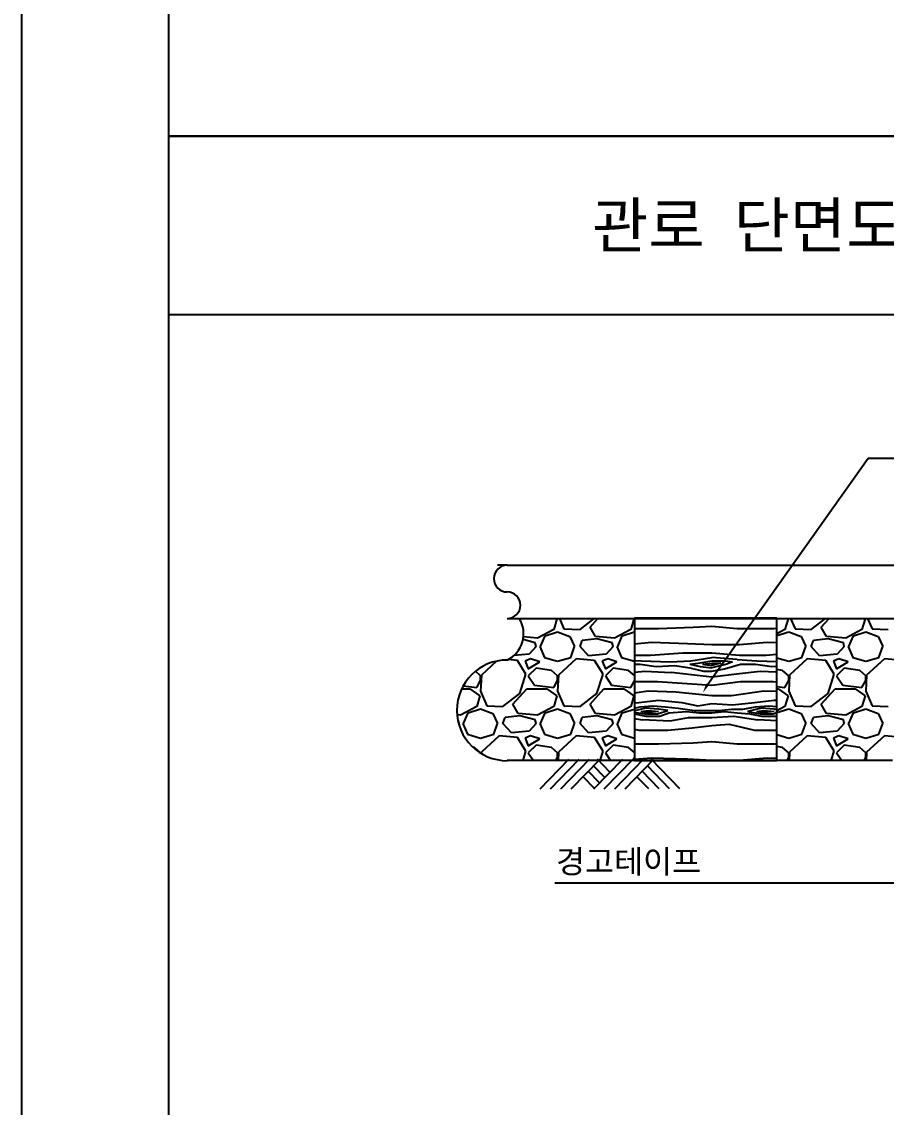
# Model space of a CAD drawing. Header units: millimetres. Extents: x 15470 to 23098, y -4317 to 628.
# Drawn here: x 15470 to 16436, y -3059 to -1844 of the extents above; entities that cross this region are included whole.
import ezdxf
from ezdxf.enums import TextEntityAlignment as Align

# ---------------------------------------------------------------- set-up
doc = ezdxf.new("R2010")
doc.units = ezdxf.units.MM
for name, color, linetype in [('TN-CONC', 4, 'Continuous'), ('TN-GRND', 4, 'Continuous'), ('TN-LIN1', 7, 'Continuous'), ('TN-PATT', 1, 'Continuous'), ('TN-TABL-TEX1', 6, 'Continuous'), ('TT-LEAL', 1, 'Continuous'), ('TT-LEAT', 3, 'Continuous')]:
    doc.layers.add(name, color=color, linetype=linetype)
doc.styles.add('D', font='GulimChe.ttf')
doc.styles.add('통신', font='GulimChe.ttf')

msp = doc.modelspace()

# ---------------------------------------------------------------- linework, layer by layer
at = {"layer": 'TN-CONC'}
for p, q in [((16012.4, -2452.3), (16001.7, -2452.3)), ((16012.4, -2452.3), (17304.9, -2452.3)), ((16012.4, -2511.9), (17304.9, -2511.9)), ((16314, -2511.5), (16154.6, -2511.5)), ((16154.6, -2511.5), (16154.6, -2670.9)), ((16314, -2670.9), (16314, -2511.5)), ((16443.2, -2670.9), (16012.4, -2670.9)), ((16154.6, -2670.9), (16314, -2670.9))]:
    msp.add_line(p, q, dxfattribs=at)
for centre, radius, start, end in [((16012.4, -2467.3), 15, 90, 270), ((16012.4, -2497.1), 14.8, 270, 90), ((15998.2, -2529.1), 32.6, 295.8529, 31.8286), ((16012.4, -2614.7), 56.3, 90, 270)]:
    msp.add_arc(centre, radius, start, end, dxfattribs=at)
at = {"layer": 'TN-GRND', "linetype": 'Continuous'}
msp.add_line((15633.7, -2172), (19733.7, -2172), dxfattribs=at)
at = {"layer": 'TN-GRND'}
for p, q in [((16026.6, -2513.1), (16027.6, -2511.9)), ((16067.9, -2512.3), (16064.5, -2524.3)), ((16067.4, -2511.9), (16067.9, -2512.3)), ((16070.8, -2511.9), (16075.7, -2523.5)), ((16093.8, -2524.3), (16109.8, -2511.9)), ((16105, -2521.8), (16113.8, -2511.9)), ((16154.1, -2512.3), (16150.6, -2524.3)), ((16153.6, -2511.9), (16154.1, -2512.3)), ((16326.4, -2512.3), (16323, -2524.3)), ((16325.9, -2511.9), (16326.4, -2512.3)), ((16329.3, -2511.9), (16334.2, -2523.5)), ((16352.2, -2524.3), (16368.3, -2511.9)), ((16363.4, -2521.8), (16372.3, -2511.9)), ((16412.6, -2512.3), (16409.1, -2524.3)), ((16412, -2511.9), (16412.6, -2512.3)), ((16415.4, -2511.9), (16420.3, -2523.5)), ((16064.5, -2524.3), (16046.4, -2533.8)), ((16075.7, -2523.5), (16093.8, -2524.3)), ((16111, -2532.1), (16105, -2521.8)), ((16150.6, -2524.3), (16132.5, -2533.8)), ((16154.6, -2523), (16181.6, -2523)), ((16181.6, -2523), (16220.4, -2521.8)), ((16220.4, -2521.8), (16241.1, -2520.5)), ((16241.1, -2520.5), (16269.5, -2523)), ((16269.5, -2523), (16310.9, -2523)), ((16310.9, -2523), (16314, -2522.9)), ((16323, -2524.3), (16314, -2529)), ((16334.2, -2523.5), (16352.2, -2524.3)), ((16369.5, -2532.1), (16363.4, -2521.8)), ((16409.1, -2524.3), (16391, -2533.8)), ((16420.3, -2523.5), (16438.4, -2524.3)), ((16043.8, -2539), (16030.1, -2535.6)), ((16046.4, -2533.8), (16030.6, -2532.6)), ((16049.8, -2543.3), (16055, -2531.2)), ((16055, -2531.2), (16068.8, -2526.9)), ((16068.8, -2526.9), (16082.6, -2532.1)), ((16082.6, -2532.1), (16087.7, -2543.3)), ((16093.8, -2543.3), (16096.3, -2536.4)), ((16112.7, -2534.7), (16096.3, -2536.4)), ((16132.5, -2533.8), (16111, -2532.1)), ((16129.9, -2539), (16112.7, -2534.7)), ((16136, -2543.3), (16141.1, -2531.2)), ((16141.1, -2531.2), (16154.6, -2527)), ((16314, -2531.1), (16327.3, -2526.9)), ((16327.3, -2526.9), (16341, -2532.1)), ((16341, -2532.1), (16346.2, -2543.3)), ((16352.2, -2543.3), (16354.8, -2536.4)), ((16371.2, -2534.7), (16354.8, -2536.4)), ((16391, -2533.8), (16369.5, -2532.1)), ((16388.4, -2539), (16371.2, -2534.7)), ((16394.5, -2543.3), (16399.6, -2531.2)), ((16399.6, -2531.2), (16413.4, -2526.9)), ((16413.4, -2526.9), (16427.2, -2532.1)), ((16427.2, -2532.1), (16432.4, -2543.3)), ((16044.6, -2543.3), (16036.9, -2551.9)), ((16044.6, -2543.3), (16043.8, -2539)), ((16049, -2543.3), (16054.1, -2555.4)), ((16083.4, -2555.4), (16087.7, -2543.3)), ((16103.2, -2553.6), (16093.8, -2543.3)), ((16130.8, -2543.3), (16123.1, -2551.9)), ((16130.8, -2543.3), (16129.9, -2539)), ((16135.1, -2543.3), (16140.3, -2555.4)), ((16154.6, -2540.2), (16173.9, -2538.6)), ((16172.6, -2552.8), (16208.8, -2550.2)), ((16173.9, -2538.6), (16214, -2539.9)), ((16208.8, -2550.2), (16241.1, -2550.2)), ((16214, -2539.9), (16241.1, -2541.1)), ((16241.1, -2541.1), (16272.1, -2541.1)), ((16241.1, -2550.2), (16272.1, -2552.8)), ((16272.1, -2541.2), (16303.1, -2538.6)), ((16303.1, -2538.6), (16314, -2538.9)), ((16341.9, -2555.4), (16346.2, -2543.3)), ((16361.7, -2553.6), (16352.2, -2543.3)), ((16389.3, -2543.3), (16381.5, -2551.9)), ((16389.3, -2543.3), (16388.4, -2539)), ((16393.6, -2543.3), (16398.8, -2555.4)), ((16428.1, -2555.4), (16432.4, -2543.3)), ((16000.4, -2559.7), (15983.5, -2575.2)), ((16024, -2558.8), (16013.3, -2557.9)), ((16036.9, -2551.9), (16019.9, -2553.4)), ((16033.4, -2574.3), (16024, -2558.8)), ((16038.6, -2557.1), (16032.6, -2559.7)), ((16032.6, -2559.7), (16036, -2568.3)), ((16036, -2568.3), (16049, -2560.5)), ((16049, -2560.5), (16038.6, -2557.1)), ((16054.1, -2555.4), (16068.8, -2559.7)), ((16068.8, -2559.7), (16083.4, -2555.4)), ((16089.4, -2557.1), (16069.6, -2575.2)), ((16110.1, -2558.8), (16089.4, -2557.1)), ((16123.1, -2551.9), (16103.2, -2553.6)), ((16119.6, -2574.3), (16110.1, -2558.8)), ((16124.8, -2557.1), (16118.7, -2559.7)), ((16118.7, -2559.7), (16122.2, -2568.3)), ((16122.2, -2568.3), (16135.1, -2560.5)), ((16135.1, -2560.5), (16124.8, -2557.1)), ((16140.3, -2555.4), (16154.6, -2559.6)), ((16154.6, -2552.8), (16172.6, -2552.8)), ((16154.6, -2558.8), (16162.3, -2559.2)), ((16162.3, -2559.2), (16194.6, -2560.5)), ((16194.6, -2560.5), (16217.8, -2559.2)), ((16216.5, -2563.1), (16225.6, -2561.8)), ((16217.8, -2559.2), (16241.1, -2555.4)), ((16225.6, -2561.8), (16241.1, -2559.2)), ((16230.8, -2563.1), (16241.1, -2561.8)), ((16269.5, -2557.9), (16241.1, -2555.4)), ((16241.1, -2559.2), (16256.6, -2559.2)), ((16241.1, -2561.8), (16251.4, -2561.8)), ((16251.4, -2561.8), (16241.1, -2564.4)), ((16256.6, -2559.2), (16264.4, -2560.5)), ((16264.4, -2560.5), (16257.9, -2563.1)), ((16269.5, -2557.9), (16291.5, -2559.2)), ((16272.1, -2552.8), (16301.8, -2552.8)), ((16291.5, -2559.2), (16314, -2560.1)), ((16301.9, -2552.8), (16314, -2551.9)), ((16314, -2555.8), (16327.3, -2559.7)), ((16327.3, -2559.7), (16341.9, -2555.4)), ((16347.9, -2557.1), (16328.1, -2575.2)), ((16368.6, -2558.8), (16347.9, -2557.1)), ((16381.5, -2551.9), (16361.7, -2553.6)), ((16378.1, -2574.3), (16368.6, -2558.8)), ((16383.3, -2557.1), (16377.2, -2559.7)), ((16377.2, -2559.7), (16380.7, -2568.3)), ((16380.7, -2568.3), (16393.6, -2560.5)), ((16393.6, -2560.5), (16383.3, -2557.1)), ((16398.8, -2555.4), (16413.4, -2559.7)), ((16413.4, -2559.7), (16428.1, -2555.4)), ((16434.1, -2557.1), (16414.3, -2575.2)), ((16454.8, -2558.8), (16434.1, -2557.1)), ((15982.6, -2576), (15976.9, -2571)), ((16026.6, -2595.9), (16033.4, -2574.3)), ((16044.6, -2567.4), (16036, -2576)), ((16061.9, -2570), (16044.6, -2567.4)), ((16068.8, -2576), (16061.9, -2570)), ((16112.7, -2595.9), (16119.6, -2574.3)), ((16130.8, -2567.4), (16122.2, -2576)), ((16148, -2570), (16130.8, -2567.4)), ((16154.6, -2575.7), (16148, -2570)), ((16154.6, -2563.1), (16161, -2563.1)), ((16154.6, -2572.1), (16166.1, -2570.9)), ((16161, -2563.1), (16179.1, -2565.7)), ((16166.1, -2570.9), (16195.9, -2572.2)), ((16179.1, -2565.7), (16199.7, -2564.4)), ((16195.9, -2572.1), (16241.1, -2577.3)), ((16199.7, -2564.4), (16216.5, -2567)), ((16216.5, -2563.1), (16228.2, -2565.7)), ((16216.5, -2567), (16232, -2570.9)), ((16228.2, -2565.7), (16241.1, -2567)), ((16230.8, -2563.1), (16241.1, -2564.4)), ((16232, -2570.9), (16241.1, -2570.9)), ((16257.9, -2563.1), (16241.1, -2567)), ((16241.1, -2570.9), (16255.3, -2568.3)), ((16241.1, -2577.3), (16272.1, -2573.5)), ((16255.3, -2568.3), (16273.4, -2563.1)), ((16272.1, -2573.5), (16295.4, -2570.9)), ((16273.4, -2563.1), (16290.2, -2563.1)), ((16290.2, -2563.1), (16308.3, -2565.7)), ((16295.4, -2570.9), (16314, -2571.7)), ((16308.3, -2565.7), (16314, -2565.3)), ((16320.4, -2570), (16314, -2569.1)), ((16327.3, -2576), (16320.4, -2570)), ((16371.2, -2595.9), (16378.1, -2574.3)), ((16389.3, -2567.4), (16380.7, -2576)), ((16406.5, -2570), (16389.3, -2567.4)), ((16413.4, -2576), (16406.5, -2570)), ((15978.3, -2589), (15982.6, -2581.2)), ((15983.5, -2575.2), (15982.6, -2593.3)), ((15982.6, -2581.2), (15982.6, -2576)), ((16036, -2576), (16042.9, -2586.4)), ((16042.9, -2586.4), (16064.5, -2589)), ((16064.5, -2589), (16068.8, -2581.2)), ((16069.6, -2575.2), (16068.8, -2593.3)), ((16068.8, -2581.2), (16068.8, -2576)), ((16122.2, -2576), (16129.1, -2586.4)), ((16129.1, -2586.4), (16150.6, -2589)), ((16150.6, -2589), (16154.6, -2581.8)), ((16154.6, -2582.5), (16180.4, -2582.5)), ((16180.3, -2582.5), (16241.1, -2586.4)), ((16241.1, -2586.4), (16273.4, -2582.5)), ((16273.4, -2582.5), (16309.6, -2582.5)), ((16309.6, -2582.5), (16314, -2582.8)), ((16323, -2589), (16327.3, -2581.2)), ((16328.1, -2575.2), (16327.3, -2593.3)), ((16327.3, -2581.2), (16327.3, -2576)), ((16380.7, -2576), (16387.6, -2586.4)), ((16387.6, -2586.4), (16409.1, -2589)), ((16409.1, -2589), (16413.4, -2581.2)), ((16414.3, -2575.2), (16413.4, -2593.3)), ((16413.4, -2581.2), (16413.4, -2576)), ((15961.5, -2590.7), (15970.5, -2590.7)), ((15963.3, -2587.2), (15978.3, -2589)), ((15970.5, -2590.7), (15981.7, -2598.4)), ((15981.7, -2598.4), (15978.3, -2610.5)), ((15982.6, -2593.3), (15989.5, -2609.6)), ((16007.6, -2610.5), (16026.6, -2595.9)), ((16018.8, -2607.9), (16034.3, -2590.7)), ((16034.3, -2590.7), (16056.7, -2590.7)), ((16056.7, -2590.7), (16067.9, -2598.4)), ((16067.9, -2598.4), (16064.5, -2610.5)), ((16068.8, -2593.3), (16075.7, -2609.6)), ((16093.8, -2610.5), (16112.7, -2595.9)), ((16105, -2607.9), (16120.5, -2590.7)), ((16120.5, -2590.7), (16142.9, -2590.7)), ((16142.9, -2590.7), (16154.1, -2598.4)), ((16154.1, -2598.4), (16150.6, -2610.5)), ((16154.6, -2595), (16170, -2592.8)), ((16170, -2592.8), (16201, -2594.1)), ((16201, -2594.1), (16241.1, -2598)), ((16241.1, -2598), (16263.1, -2598)), ((16263.1, -2598), (16299.3, -2592.8)), ((16299.3, -2592.8), (16314, -2593.4)), ((16314, -2587.9), (16323, -2589)), ((16314, -2590.7), (16315.2, -2590.7)), ((16315.2, -2590.7), (16326.4, -2598.4)), ((16326.4, -2598.4), (16323, -2610.5)), ((16327.3, -2593.3), (16334.2, -2609.6)), ((16352.2, -2610.5), (16371.2, -2595.9)), ((16363.4, -2607.9), (16379, -2590.7)), ((16379, -2590.7), (16401.4, -2590.7)), ((16401.4, -2590.7), (16412.6, -2598.4)), ((16412.6, -2598.4), (16409.1, -2610.5)), ((16413.4, -2593.3), (16420.3, -2609.6)), ((15978.3, -2610.5), (15960.2, -2620)), ((15989.5, -2609.6), (16007.6, -2610.5)), ((16024.8, -2618.3), (16018.8, -2607.9)), ((16064.5, -2610.5), (16046.4, -2620)), ((16075.7, -2609.6), (16093.8, -2610.5)), ((16111, -2618.3), (16105, -2607.9)), ((16150.6, -2610.5), (16132.5, -2620)), ((16154.6, -2606.3), (16159.7, -2605.8)), ((16154.6, -2612.1), (16161, -2610.9)), ((16159.7, -2605.8), (16181.6, -2603.2)), ((16161, -2610.9), (16175.2, -2609.6)), ((16175.2, -2609.6), (16189.4, -2610.9)), ((16181.7, -2603.2), (16207.5, -2605.8)), ((16189.4, -2610.9), (16203.6, -2612.2)), ((16207.5, -2605.8), (16225.6, -2609.6)), ((16225.6, -2609.6), (16241.1, -2607.1)), ((16241.1, -2607.1), (16264.4, -2608.4)), ((16264.4, -2608.4), (16288.9, -2605.8)), ((16276, -2613.5), (16290.2, -2610.9)), ((16288.9, -2605.8), (16310.9, -2603.2)), ((16290.2, -2610.9), (16304.4, -2609.6)), ((16304.4, -2609.6), (16314, -2610.5)), ((16310.9, -2603.2), (16314, -2603.5)), ((16323, -2610.5), (16314, -2615.2)), ((16334.2, -2609.6), (16352.2, -2610.5)), ((16369.5, -2618.3), (16363.4, -2607.9)), ((16409.1, -2610.5), (16391, -2620)), ((16420.3, -2609.6), (16438.4, -2610.5)), ((15960.2, -2620), (15956.4, -2619.7)), ((15963.7, -2629.5), (15968.8, -2617.4)), ((15968.8, -2617.4), (15982.6, -2613.1)), ((15982.6, -2613.1), (15996.4, -2618.3)), ((15996.4, -2618.3), (16001.6, -2629.5)), ((16007.6, -2629.5), (16010.2, -2622.6)), ((16026.6, -2620.8), (16010.2, -2622.6)), ((16046.4, -2620), (16024.8, -2618.3)), ((16043.8, -2625.2), (16026.6, -2620.8)), ((16049.8, -2629.5), (16055, -2617.4)), ((16055, -2617.4), (16068.8, -2613.1)), ((16068.8, -2613.1), (16082.6, -2618.3)), ((16082.6, -2618.3), (16087.7, -2629.5)), ((16093.8, -2629.5), (16096.3, -2622.6)), ((16112.7, -2620.8), (16096.3, -2622.6)), ((16132.5, -2620), (16111, -2618.3)), ((16129.9, -2625.2), (16112.7, -2620.8)), ((16136, -2629.5), (16141.1, -2617.4)), ((16141.1, -2617.4), (16154.6, -2613.2)), ((16167.4, -2612.2), (16154.6, -2615.4)), ((16154.6, -2616.6), (16166.1, -2618.7)), ((16154.6, -2618.7), (16167.4, -2621.3)), ((16162.3, -2616.1), (16170, -2614.8)), ((16168.7, -2617.4), (16162.3, -2616.1)), ((16166.1, -2618.7), (16180.4, -2618.7)), ((16181.6, -2613.5), (16167.4, -2612.2)), ((16167.4, -2621.3), (16182.9, -2621.3)), ((16181.6, -2616.1), (16168.7, -2617.4)), ((16170, -2614.8), (16181.6, -2616.1)), ((16180.4, -2618.7), (16192, -2614.8)), ((16192, -2614.8), (16181.6, -2613.5)), ((16182.9, -2621.3), (16193.3, -2617.4)), ((16193.3, -2617.4), (16212.7, -2616.1)), ((16194.6, -2626.4), (16215.2, -2622.6)), ((16203.6, -2612.2), (16221.7, -2614.8)), ((16212.7, -2616.1), (16226.9, -2617.4)), ((16215.2, -2622.6), (16241.1, -2622.6)), ((16221.7, -2614.8), (16241.1, -2614.8)), ((16226.9, -2617.4), (16241.1, -2617.4)), ((16241.1, -2614.8), (16248.9, -2614.8)), ((16241.1, -2617.4), (16255.3, -2616.1)), ((16241.1, -2622.6), (16265.6, -2621.3)), ((16248.9, -2614.8), (16263.1, -2613.5)), ((16255.3, -2616.1), (16269.5, -2617.4)), ((16263.1, -2613.5), (16276, -2613.5)), ((16265.7, -2621.3), (16292.8, -2625.2)), ((16269.5, -2617.4), (16283.7, -2618.7)), ((16296.7, -2612.2), (16281.2, -2616.1)), ((16281.2, -2616.1), (16295.4, -2618.7)), ((16283.7, -2618.7), (16296.7, -2621.3)), ((16291.5, -2616.1), (16299.3, -2614.8)), ((16298, -2617.4), (16291.5, -2616.1)), ((16295.4, -2618.7), (16309.6, -2618.7)), ((16310.9, -2613.5), (16296.7, -2612.2)), ((16296.7, -2621.3), (16312.2, -2621.3)), ((16310.9, -2616.1), (16298, -2617.4)), ((16299.3, -2614.8), (16310.9, -2616.1)), ((16309.6, -2618.7), (16314, -2617.2)), ((16314, -2613.9), (16310.9, -2613.5)), ((16312.2, -2621.3), (16314, -2620.6)), ((16314, -2617.2), (16327.3, -2613.1)), ((16327.3, -2613.1), (16341, -2618.3)), ((16341, -2618.3), (16346.2, -2629.5)), ((16352.2, -2629.5), (16354.8, -2622.6)), ((16371.2, -2620.8), (16354.8, -2622.6)), ((16391, -2620), (16369.5, -2618.3)), ((16388.4, -2625.2), (16371.2, -2620.8)), ((16394.5, -2629.5), (16399.6, -2617.4)), ((16399.6, -2617.4), (16413.4, -2613.1)), ((16413.4, -2613.1), (16427.2, -2618.3)), ((16427.2, -2618.3), (16432.4, -2629.5)), ((15957.6, -2625.2), (15957.1, -2625)), ((15958.5, -2629.5), (15957.6, -2625.2)), ((15958.5, -2629.5), (15958.2, -2629.8)), ((15962.8, -2629.5), (15968, -2641.5)), ((15997.3, -2641.5), (16001.6, -2629.5)), ((16017.1, -2639.8), (16007.6, -2629.5)), ((16044.6, -2629.5), (16036.9, -2638.1)), ((16044.6, -2629.5), (16043.8, -2625.2)), ((16049, -2629.5), (16054.1, -2641.5)), ((16083.4, -2641.5), (16087.7, -2629.5)), ((16103.2, -2639.8), (16093.8, -2629.5)), ((16130.8, -2629.5), (16123.1, -2638.1)), ((16130.8, -2629.5), (16129.9, -2625.2)), ((16135.1, -2629.5), (16140.3, -2641.5)), ((16154.6, -2623.9), (16163.6, -2625.2)), ((16163.5, -2625.1), (16194.6, -2626.4)), ((16192, -2636.8), (16219.1, -2634.2)), ((16219.1, -2634.2), (16241.1, -2631.6)), ((16241.1, -2631.6), (16260.5, -2630.3)), ((16260.5, -2630.3), (16288.9, -2636.8)), ((16292.8, -2625.1), (16314, -2626)), ((16341.9, -2641.5), (16346.2, -2629.5)), ((16361.7, -2639.8), (16352.2, -2629.5)), ((16389.3, -2629.5), (16381.5, -2638.1)), ((16389.3, -2629.5), (16388.4, -2625.2)), ((16393.6, -2629.5), (16398.8, -2641.5)), ((16428.1, -2641.5), (16432.4, -2629.5)), ((15968, -2641.5), (15982.6, -2645.8)), ((15982.6, -2645.8), (15997.3, -2641.5)), ((16003.3, -2643.2), (15983.5, -2661.3)), ((16024, -2645), (16003.3, -2643.2)), ((16036.9, -2638.1), (16017.1, -2639.8)), ((16033.4, -2660.5), (16024, -2645)), ((16038.6, -2643.2), (16032.6, -2645.8)), ((16032.6, -2645.8), (16036, -2654.4)), ((16036, -2654.4), (16049, -2646.7)), ((16049, -2646.7), (16038.6, -2643.2)), ((16054.1, -2641.5), (16068.8, -2645.8)), ((16068.8, -2645.8), (16083.4, -2641.5)), ((16089.4, -2643.2), (16069.6, -2661.3)), ((16110.1, -2645), (16089.4, -2643.2)), ((16123.1, -2638.1), (16103.2, -2639.8)), ((16119.6, -2660.5), (16110.1, -2645)), ((16124.8, -2643.2), (16118.7, -2645.8)), ((16118.7, -2645.8), (16122.2, -2654.4)), ((16122.2, -2654.4), (16135.1, -2646.7)), ((16135.1, -2646.7), (16124.8, -2643.2)), ((16140.3, -2641.5), (16154.6, -2645.7)), ((16154.6, -2635.6), (16159.7, -2636.8)), ((16159.7, -2636.8), (16192, -2636.8)), ((16288.9, -2636.8), (16314, -2636.8)), ((16314, -2641.9), (16327.3, -2645.8)), ((16327.3, -2645.8), (16341.9, -2641.5)), ((16347.9, -2643.2), (16328.1, -2661.3)), ((16368.6, -2645), (16347.9, -2643.2)), ((16381.5, -2638.1), (16361.7, -2639.8)), ((16378.1, -2660.5), (16368.6, -2645)), ((16383.3, -2643.2), (16377.2, -2645.8)), ((16377.2, -2645.8), (16380.7, -2654.4)), ((16380.7, -2654.4), (16393.6, -2646.7)), ((16393.6, -2646.7), (16383.3, -2643.2)), ((16398.8, -2641.5), (16413.4, -2645.8)), ((16413.4, -2645.8), (16428.1, -2641.5)), ((16434.1, -2643.2), (16414.3, -2661.3)), ((16454.8, -2645), (16434.1, -2643.2)), ((15975.7, -2656.2), (15974.2, -2655.9)), ((15982.6, -2662.2), (15975.7, -2656.2)), ((16044.6, -2653.6), (16036, -2662.2)), ((16061.9, -2656.2), (16044.6, -2653.6)), ((16068.8, -2662.2), (16061.9, -2656.2)), ((16130.8, -2653.6), (16122.2, -2662.2)), ((16148, -2656.2), (16130.8, -2653.6)), ((16154.6, -2661.9), (16148, -2656.2)), ((16154.6, -2652.3), (16181.6, -2652.3)), ((16181.6, -2652.3), (16220.4, -2651)), ((16220.4, -2651), (16241.1, -2649.7)), ((16241.1, -2649.7), (16269.5, -2652.3)), ((16269.5, -2652.3), (16310.9, -2652.3)), ((16310.9, -2652.3), (16314, -2652.2)), ((16320.4, -2656.2), (16314, -2655.2)), ((16327.3, -2662.2), (16320.4, -2656.2)), ((16389.3, -2653.6), (16380.7, -2662.2)), ((16406.5, -2656.2), (16389.3, -2653.6)), ((16413.4, -2662.2), (16406.5, -2656.2)), ((15982.6, -2662.4), (15982.6, -2662.2)), ((15983.5, -2661.3), (15983.4, -2662.9)), ((16030.1, -2670.9), (16033.4, -2660.5)), ((16036, -2662.2), (16041.9, -2670.9)), ((16066.8, -2670.9), (16068.8, -2667.4)), ((16068.8, -2667.4), (16068.8, -2662.2)), ((16069.6, -2661.3), (16069.2, -2670.9)), ((16116.3, -2670.9), (16119.6, -2660.5)), ((16122.2, -2662.2), (16128, -2670.9)), ((16153, -2670.9), (16154.6, -2668)), ((16154.6, -2669.4), (16173.9, -2667.8)), ((16173.9, -2667.8), (16214, -2669.1)), ((16214, -2669.1), (16241.1, -2670.4)), ((16241.1, -2670.4), (16272.1, -2670.4)), ((16272.1, -2670.4), (16303.1, -2667.8)), ((16303.1, -2667.8), (16314, -2668.2)), ((16325.3, -2670.9), (16327.3, -2667.4)), ((16327.3, -2667.4), (16327.3, -2662.2)), ((16328.1, -2661.3), (16327.7, -2670.9)), ((16374.7, -2670.9), (16378.1, -2660.5)), ((16380.7, -2662.2), (16386.5, -2670.9)), ((16411.4, -2670.9), (16413.4, -2667.4)), ((16413.4, -2667.4), (16413.4, -2662.2)), ((16414.3, -2661.3), (16413.8, -2670.9))]:
    msp.add_line(p, q, dxfattribs=at)
at = {"layer": 'TN-GRND', "linetype": 'Continuous'}
for points in [[(19733.7, 227.6), (15633.7, 227.6), (15633.7, -1972.4), (19733.7, -1972.4)], [(19733.7, -1972.4), (15633.7, -1972.4), (15633.7, -4172.4), (19733.7, -4172.4)]]:
    msp.add_lwpolyline(points, close=True, dxfattribs=at)
at = {"layer": 'TN-LIN1'}
msp.add_lwpolyline([(15469.5, 628.1), (23097.8, 628.1), (23097.8, -4316.8), (15469.5, -4316.8)], close=True, dxfattribs=at)
at = {"layer": 'TN-PATT'}
for p, q in [((16049.1, -2702.5), (16081.3, -2669.4)), ((16060.7, -2702.5), (16092.9, -2669.4)), ((16072.4, -2702.5), (16104.5, -2669.4)), ((16084, -2702.5), (16116.2, -2669.4)), ((16109.3, -2702.5), (16141.5, -2669.4)), ((16127.3, -2684), (16113.2, -2669.4)), ((16120.9, -2702.5), (16153.1, -2669.4)), ((16132.6, -2702.5), (16164.7, -2669.4)), ((16144.2, -2702.5), (16176.3, -2669.4)), ((16205.6, -2702.5), (16173.4, -2669.4)), ((16115.7, -2695.9), (16103.1, -2682.9)), ((16121.5, -2689.9), (16108.9, -2676.9)), ((16182.3, -2702.5), (16163.2, -2682.9)), ((16193.9, -2702.5), (16169.1, -2676.9)), ((16110.5, -2702.5), (16097.3, -2688.9)), ((16170.7, -2702.5), (16157.4, -2688.9))]:
    msp.add_line(p, q, dxfattribs=at)
at = {"layer": 'TT-LEAL'}
for p, q in [((16236.6, -2585.5), (16416, -2332.6)), ((16416, -2332.6), (16881, -2332.6))]:
    msp.add_line(p, q, dxfattribs=at)
msp.add_lwpolyline([(16570.5, -2877.5), (16530.5, -2808.1), (16065.6, -2808.1)], dxfattribs=at)
msp.add_solid([(16238.1, -2586.4), (16231.2, -2594.9), (16235, -2584.6)], dxfattribs=at)

# ---------------------------------------------------------------- texts
at = {"layer": 'TN-TABL-TEX1', "style": 'D'}
msp.add_text('관로 단면도 FC통신관(Φ100x4) :횡단', height=50.16, dxfattribs=at).set_placement((16658.7, -2072.2), align=Align.MIDDLE_CENTER)
at = {"layer": 'TT-LEAT', "style": '통신'}
msp.add_text('경고테이프', height=25.85, dxfattribs=at).set_placement((16067, -2783.9), align=Align.MIDDLE_LEFT)

doc.saveas('drawing.dxf')
